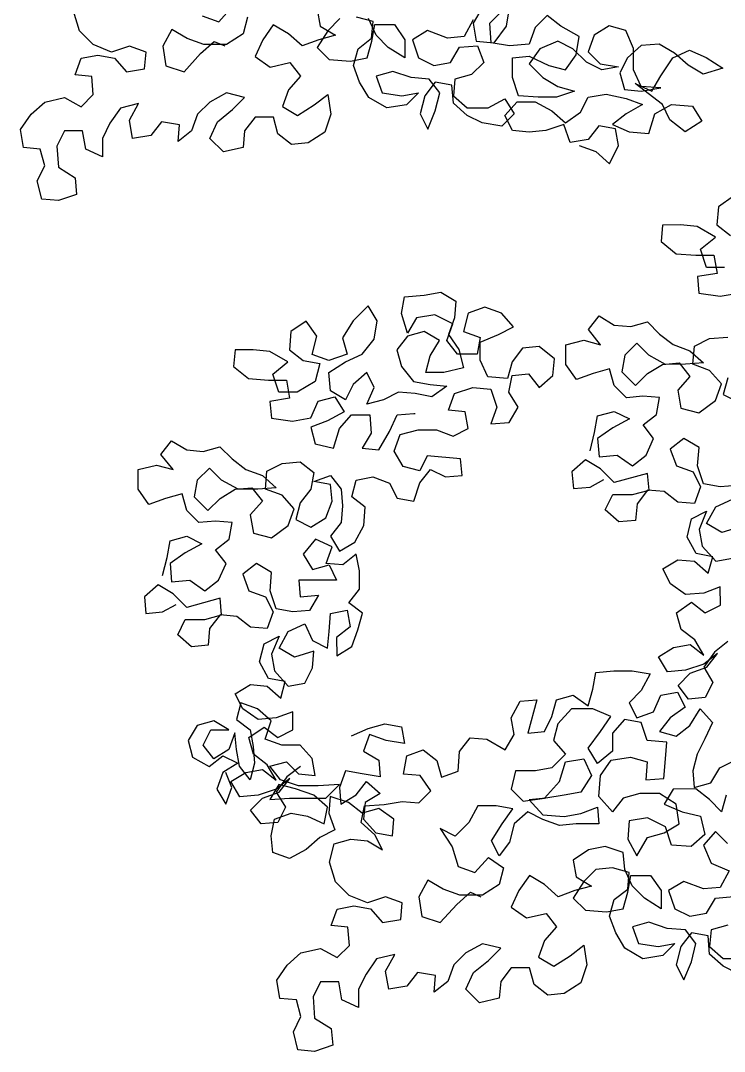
# Model space of a CAD drawing. Header units: metres. Extents: x -0.9 to 19.5, y 0 to 10.1.
# Drawn here: x 11.967 to 13.664, y 4.576 to 7.061 of the extents above; entities that cross this region are included whole.
import ezdxf

# ---------------------------------------------------------------- set-up
doc = ezdxf.new("R2010")
doc.units = ezdxf.units.M
doc.layers.add('ceco.net 89', color=7, linetype='Continuous')

msp = doc.modelspace()

# ---------------------------------------------------------------- linework, layer by layer
at = {"layer": 'ceco.net 89'}
for points in [[(13.3139, 6.7597), (13.3541, 6.7452), (13.3869, 6.716), (13.4088, 6.7598), (13.4015, 6.8), (13.3613, 6.8073), (13.3358, 6.7744), (13.292, 6.767), (13.2773, 6.8108), (13.2335, 6.7962), (13.1934, 6.7925), (13.1532, 6.7961), (13.1349, 6.8326), (13.1641, 6.8655), (13.2079, 6.8655), (13.2481, 6.8437), (13.281, 6.8145), (13.3175, 6.8401), (13.3357, 6.8766), (13.3795, 6.8839), (13.427, 6.873), (13.4671, 6.8585), (13.427, 6.8365), (13.3942, 6.8109), (13.4343, 6.7927), (13.4818, 6.7891), (13.4964, 6.8366), (13.5365, 6.8585), (13.5876, 6.8549), (13.6096, 6.8184), (13.5694, 6.7928), (13.5329, 6.822), (13.5146, 6.8585), (13.4488, 6.9096), (13.489, 6.8913), (13.5109, 6.9279), (13.5401, 6.9717), (13.5802, 6.99), (13.6204, 6.9718), (13.6606, 6.9463), (13.6131, 6.9316), (13.5766, 6.9535), (13.5437, 6.9827), (13.5072, 7.0045), (13.4634, 7.0009), (13.4305, 6.9716), (13.4123, 6.9351), (13.4233, 6.8949), (13.4635, 6.8913), (13.5109, 6.8987), (13.4634, 6.9023), (13.4452, 6.9424), (13.4451, 6.9935), (13.4268, 7.0373), (13.3866, 7.0483), (13.3501, 7.0263), (13.3356, 6.9861), (13.3648, 6.957), (13.4086, 6.9497), (13.3685, 6.9424), (13.332, 6.9606), (13.2991, 6.9934), (13.2625, 7.0116), (13.2187, 6.9933), (13.1932, 6.9568), (13.2261, 6.924), (13.2626, 6.9021), (13.3028, 6.8912), (13.259, 6.8765), (13.2152, 6.8765), (13.1677, 6.8801), (13.1531, 6.9239), (13.153, 6.9714), (13.1932, 6.9751), (13.2407, 6.9532), (13.2809, 6.9423), (13.3064, 6.9788), (13.3136, 7.0226), (13.2698, 7.0481), (13.2369, 7.0737), (13.2077, 7.0444), (13.1932, 7.0043), (13.1457, 7.0006), (13.1019, 7.0078), (13.0982, 7.0553), (13.1566, 7.1138)], [(12.6819, 7.0878), (12.6893, 7.0476), (12.7258, 7.0257), (12.6857, 7.0147), (12.6455, 7.0001), (12.6126, 7.0293), (12.5761, 7.0512), (12.5506, 7.0146), (12.5323, 6.9744), (12.5689, 6.9489), (12.6163, 6.9599), (12.6419, 6.9271), (12.6127, 6.8942), (12.5982, 6.854), (12.6347, 6.8321), (12.6748, 6.8577), (12.7077, 6.8833), (12.715, 6.8359), (12.7005, 6.792), (12.6603, 6.7665), (12.6202, 6.7628), (12.5873, 6.7883), (12.5763, 6.8284), (12.5325, 6.8284), (12.507, 6.7955), (12.5033, 6.7554), (12.4559, 6.7444), (12.423, 6.7772), (12.4412, 6.8174), (12.4777, 6.8466), (12.5069, 6.8758), (12.4631, 6.8868), (12.4229, 6.8648), (12.3937, 6.8356), (12.3792, 6.7954), (12.3463, 6.7698), (12.3499, 6.81), (12.3061, 6.8172), (12.2806, 6.7844), (12.2368, 6.777), (12.2294, 6.8208), (12.2513, 6.861), (12.2075, 6.85), (12.182, 6.8135), (12.1638, 6.777), (12.1638, 6.7331), (12.1236, 6.7514), (12.1163, 6.7952), (12.0725, 6.7951), (12.0543, 6.7586), (12.058, 6.7075), (12.0981, 6.682), (12.1018, 6.6418), (12.058, 6.6272), (12.0179, 6.6308), (12.0069, 6.6746), (12.0251, 6.7111), (12.0141, 6.7513), (11.9739, 6.7549), (11.9666, 6.7987), (11.9921, 6.8352), (12.0249, 6.8644), (12.0724, 6.8754), (12.1126, 6.8536), (12.1418, 6.8828), (12.1381, 6.9266), (12.0979, 6.9302), (12.1125, 6.9704), (12.1526, 6.9778), (12.1928, 6.9705), (12.222, 6.9377), (12.2658, 6.945), (12.2695, 6.9852), (12.2293, 6.9997), (12.1855, 6.9851), (12.1417, 7.0033), (12.1088, 7.0361), (12.0941, 7.0836)], [(12.4045, 7.0729), (12.4446, 7.0583), (12.4775, 7.0949)], [(13.0799, 7.0918), (13.058, 7.0553), (13.0654, 7.0114), (13.1092, 7.0078), (13.1384, 7.048), (13.1456, 7.0918)], [(12.514, 7.0694), (12.5031, 7.0292), (12.463, 7.0036), (12.4082, 7.0035), (12.368, 7.0181), (12.3315, 7.04), (12.3096, 6.9998), (12.317, 6.9523), (12.3608, 6.9378), (12.4009, 6.9816), (12.4337, 7.0109), (12.4593, 6.9999)], [(12.7367, 7.0659), (12.7075, 7.0367), (12.682, 6.9965), (12.7113, 6.9673), (12.7624, 6.9637), (12.8025, 6.971), (12.8135, 7.0112), (12.8207, 7.0514), (12.8682, 7.0514), (12.8938, 7.0149), (12.8938, 6.9711), (12.8536, 6.9966), (12.8244, 7.0258), (12.8061, 7.066)], [(13.058, 7.0626), (13.0362, 7.0224), (12.996, 7.0187), (12.9485, 7.0369), (12.912, 7.015), (12.9267, 6.9712), (12.9632, 6.9529), (13.0034, 6.9603), (13.0252, 6.9968), (13.069, 7.0005), (13.0837, 6.9603), (13.0545, 6.9311), (13.0143, 6.9201), (13.0107, 6.88), (13.0436, 6.8508), (13.0947, 6.8508), (13.1349, 6.8728), (13.1568, 6.8363), (13.1276, 6.807), (13.0802, 6.8143), (13.0436, 6.8325), (13.0107, 6.8617), (13.0071, 6.9055), (12.9669, 6.9128), (12.9414, 6.8799), (12.9304, 6.8361), (12.9487, 6.7996), (12.9669, 6.8434), (12.9779, 6.8872), (12.9523, 6.9201), (12.9085, 6.9237), (12.8646, 6.9382), (12.8245, 6.9272), (12.8391, 6.8871), (12.8866, 6.8798), (12.9267, 6.8872), (12.8976, 6.8579), (12.8501, 6.8506), (12.8063, 6.8761), (12.7843, 6.9126), (12.7697, 6.9528), (12.7806, 6.9929), (12.8134, 7.0185), (12.8171, 7.0587), (12.7769, 7.0696)], [(13.6865, 6.6379), (13.6501, 6.6124), (13.6464, 6.5685), (13.6793, 6.543)], [(13.6648, 6.4663), (13.621, 6.4663), (13.6063, 6.5101), (13.6428, 6.5393), (13.599, 6.5648), (13.5588, 6.5685), (13.515, 6.5684), (13.5114, 6.5283), (13.5479, 6.4991), (13.5954, 6.4955), (13.6392, 6.4955), (13.6466, 6.4517), (13.5991, 6.4444), (13.6028, 6.4042), (13.6539, 6.3969), (13.6977, 6.4043)], [(12.309, 5.7232), (12.3199, 5.767), (12.3272, 5.8072), (12.3674, 5.8182), (12.4039, 5.8), (12.3637, 5.778), (12.3273, 5.7524), (12.3309, 5.7086), (12.3748, 5.7123), (12.4113, 5.6868), (12.4441, 5.7124), (12.4623, 5.7525), (12.4368, 5.7854), (12.4696, 5.811), (12.4769, 5.8511), (12.4367, 5.8548), (12.3965, 5.8511), (12.3673, 5.8802), (12.3563, 5.9204), (12.3162, 5.9094), (12.276, 5.8948), (12.2504, 5.9313), (12.2504, 5.9787), (12.2942, 5.9897), (12.3344, 5.9788), (12.3051, 6.0153), (12.3306, 6.0482), (12.3672, 6.0263), (12.4073, 6.0227), (12.4475, 6.0337), (12.4767, 6.0045), (12.5096, 5.979), (12.5498, 5.9644), (12.5827, 5.9352), (12.5389, 5.9315), (12.4914, 5.9315), (12.4512, 5.9533), (12.422, 5.9825), (12.3928, 5.9533), (12.3855, 5.9131), (12.4184, 5.8803), (12.4476, 5.9095), (12.4841, 5.9315), (12.5242, 5.9352), (12.5498, 5.9023), (12.5207, 5.8694), (12.528, 5.8256), (12.5718, 5.8147), (12.612, 5.844), (12.6265, 5.8841), (12.5973, 5.917), (12.5571, 5.9315), (12.5607, 5.9754), (12.5972, 5.9936), (12.641, 5.9973), (12.6739, 5.9718), (12.6666, 5.9316), (12.6411, 5.8988), (12.6302, 5.8586), (12.6667, 5.8404), (12.7032, 5.8623), (12.7178, 5.9025), (12.7141, 5.9426), (12.6739, 5.9499), (12.7141, 5.9645), (12.7397, 5.9317), (12.7434, 5.8915), (12.7397, 5.8514), (12.7142, 5.8185), (12.7362, 5.782), (12.7726, 5.8039), (12.7945, 5.8441), (12.7981, 5.8879), (12.7652, 5.9135), (12.7762, 5.9536), (12.8163, 5.961), (12.8565, 5.9464), (12.8748, 5.9099), (12.9149, 5.9027), (12.9295, 5.9465), (12.955, 5.9794), (12.9916, 5.9611), (13.0317, 5.9648), (13.028, 6.005), (12.9477, 6.0122), (12.9295, 5.9757), (12.8893, 5.9866), (12.8674, 6.0231), (12.8819, 6.0633), (12.9257, 6.0743), (12.9696, 6.0743), (13.0097, 6.0597), (13.0462, 6.078), (13.0389, 6.1182), (12.9987, 6.1218), (13.0133, 6.162), (13.0571, 6.1766), (13.1009, 6.173), (13.1155, 6.1292), (13.101, 6.089), (13.1448, 6.0927), (13.1667, 6.1293), (13.1447, 6.1657), (13.152, 6.2059), (13.1921, 6.2096), (13.2177, 6.1768), (13.2506, 6.206), (13.2542, 6.2462), (13.2176, 6.2753), (13.1775, 6.2717), (13.152, 6.2388), (13.141, 6.1986), (13.0936, 6.2022), (13.0753, 6.2424), (13.0752, 6.2862), (13.119, 6.3045), (13.1555, 6.3228), (13.1263, 6.3556), (13.0861, 6.3702), (13.046, 6.3555), (13.0351, 6.3117), (13.0752, 6.2971), (13.068, 6.257), (13.0205, 6.2569), (12.9949, 6.2897), (13.0095, 6.3299), (12.9656, 6.3518), (12.9218, 6.3444), (12.9, 6.3079), (12.8853, 6.3554), (12.8926, 6.3955), (12.94, 6.3992), (12.9802, 6.4066), (13.0167, 6.3847), (13.0131, 6.3445), (12.9986, 6.3044), (13.0241, 6.2679), (13.0351, 6.2241), (12.9877, 6.2131), (12.9439, 6.213), (12.9548, 6.2532), (12.9767, 6.2897), (12.9401, 6.3116), (12.9, 6.3006), (12.8744, 6.2677), (12.8854, 6.2276), (12.9147, 6.1911), (12.9548, 6.1838), (12.995, 6.1802), (12.9585, 6.1546), (12.9184, 6.1619), (12.8782, 6.1655), (12.8417, 6.1472), (12.8015, 6.1362), (12.8198, 6.1764), (12.8015, 6.2129), (12.7686, 6.1837), (12.7504, 6.1471), (12.7139, 6.169), (12.7102, 6.2128), (12.7503, 6.2384), (12.7905, 6.2567), (12.8197, 6.2932), (12.8269, 6.3371), (12.805, 6.3735), (12.7685, 6.337), (12.743, 6.2968), (12.754, 6.2567), (12.7102, 6.242), (12.67, 6.2566), (12.6809, 6.3004), (12.6553, 6.3369), (12.6188, 6.3113), (12.6152, 6.2675), (12.6481, 6.242), (12.6883, 6.2347), (12.6774, 6.1909), (12.6336, 6.1653), (12.5898, 6.1652), (12.5751, 6.209), (12.6116, 6.2383), (12.5678, 6.2638), (12.5276, 6.2674), (12.4838, 6.2674), (12.4802, 6.2272), (12.5167, 6.198), (12.5642, 6.1944), (12.608, 6.1945), (12.6153, 6.1507), (12.5679, 6.1433), (12.5716, 6.1031), (12.6227, 6.0959), (12.6665, 6.1032), (12.6847, 6.1434), (12.7249, 6.1544), (12.7468, 6.1179), (12.7067, 6.096), (12.6665, 6.0813), (12.6775, 6.0412), (12.7213, 6.0303), (12.7359, 6.0777), (12.7651, 6.1106), (12.8089, 6.1107), (12.8126, 6.0669), (12.7907, 6.0303), (12.8309, 6.0267), (12.8564, 6.0706), (12.8746, 6.1107), (12.9148, 6.1144), (12.9184, 6.1144)], [(13.3403, 6.0242), (13.3512, 6.0681), (13.3584, 6.1082), (13.3986, 6.1192), (13.4351, 6.101), (13.395, 6.0791), (13.3585, 6.0535), (13.3622, 6.0097), (13.406, 6.0133), (13.4425, 5.9878), (13.4754, 6.0134), (13.4936, 6.0536), (13.468, 6.0864), (13.5008, 6.112), (13.5081, 6.1522), (13.4679, 6.1558), (13.4278, 6.1521), (13.3985, 6.1813), (13.3875, 6.2214), (13.3474, 6.2105), (13.3072, 6.1958), (13.2816, 6.2323), (13.2816, 6.2798), (13.3254, 6.2908), (13.3656, 6.2798), (13.3363, 6.3163), (13.3619, 6.3492), (13.3984, 6.3273), (13.4386, 6.3237), (13.4787, 6.3347), (13.5079, 6.3055), (13.5408, 6.28), (13.581, 6.2654), (13.6139, 6.2363), (13.5701, 6.2326), (13.5226, 6.2325), (13.4824, 6.2544), (13.4532, 6.2836), (13.424, 6.2543), (13.4167, 6.2142), (13.4496, 6.1813), (13.4788, 6.2106), (13.5153, 6.2325), (13.5555, 6.2362), (13.5811, 6.2034), (13.5519, 6.1705), (13.5592, 6.1267), (13.603, 6.1158), (13.6432, 6.145), (13.6577, 6.1852), (13.6285, 6.218), (13.5883, 6.2326), (13.5919, 6.2764), (13.6284, 6.2947), (13.6722, 6.2984)], [(13.6723, 6.1998), (13.6614, 6.1596), (13.698, 6.1414)], [(13.6945, 5.9406), (13.6543, 5.9369), (13.6142, 5.9442), (13.5995, 5.988), (13.6031, 6.0318), (13.5666, 6.0537), (13.5338, 6.0281), (13.5484, 5.9879), (13.5886, 5.9734), (13.6069, 5.9369), (13.5923, 5.8967), (13.5521, 5.9003), (13.5192, 5.9258), (13.4791, 5.9294), (13.4536, 5.8966), (13.4499, 5.8564), (13.4098, 5.8527), (13.3769, 5.8819), (13.3951, 5.9184), (13.4426, 5.9185), (13.4827, 5.9294), (13.479, 5.9696), (13.3987, 5.9476), (13.3658, 5.9805), (13.3293, 6.0023), (13.2965, 5.9731), (13.3002, 5.9329), (13.3403, 5.9366), (13.3732, 5.9549)], [(13.7055, 5.842), (13.6581, 5.8274), (13.6215, 5.8492), (13.6434, 5.8894), (13.6836, 5.9077)], [(13.6729, 5.5645), (13.6401, 5.5389), (13.6146, 5.5024), (13.6365, 5.4659), (13.6183, 5.4294), (13.5781, 5.4257), (13.5525, 5.4585), (13.5817, 5.4878), (13.6219, 5.5024), (13.6474, 5.5353), (13.6146, 5.5097), (13.5708, 5.495), (13.5269, 5.4914), (13.505, 5.5278), (13.5415, 5.5498), (13.5817, 5.5571), (13.6145, 5.5316), (13.5926, 5.5681), (13.5597, 5.5936), (13.5487, 5.6338), (13.5852, 5.6594), (13.6181, 5.6338), (13.6546, 5.6521), (13.6545, 5.6959), (13.6144, 5.6813), (13.5706, 5.6776), (13.5341, 5.7031), (13.5158, 5.7396), (13.5523, 5.7616), (13.5924, 5.7579), (13.6253, 5.7288), (13.6362, 5.7689), (13.5961, 5.7762), (13.5741, 5.8163), (13.585, 5.8602), (13.6215, 5.8785), (13.6033, 5.8346), (13.6106, 5.7945), (13.6435, 5.758), (13.6837, 5.7653)], [(12.6417, 5.2635), (12.6089, 5.2379), (12.5833, 5.2013), (12.6053, 5.1648), (12.5871, 5.1283), (12.5469, 5.1246), (12.5213, 5.1575), (12.5505, 5.1867), (12.5906, 5.2013), (12.6162, 5.2342), (12.5833, 5.2086), (12.5395, 5.194), (12.4957, 5.1903), (12.4738, 5.2268), (12.5103, 5.2487), (12.5504, 5.2561), (12.5833, 5.2305), (12.5614, 5.267), (12.5285, 5.2926), (12.5175, 5.3327), (12.554, 5.3583), (12.5869, 5.3328), (12.6234, 5.3511), (12.6233, 5.3949), (12.5832, 5.3802), (12.5394, 5.3766), (12.5028, 5.4021), (12.4845, 5.4386), (12.521, 5.4605), (12.5612, 5.4569), (12.5941, 5.4277), (12.605, 5.4679), (12.5648, 5.4752), (12.5429, 5.5153), (12.5538, 5.5591), (12.5903, 5.5774), (12.5721, 5.5336), (12.5794, 5.4934), (12.6123, 5.4569), (12.6525, 5.4643), (12.6707, 5.5008), (12.6743, 5.541), (12.6269, 5.5263), (12.5903, 5.5482), (12.6122, 5.5884), (12.6523, 5.6067), (12.6706, 5.5665), (12.7072, 5.5483), (12.7108, 5.5885), (12.7144, 5.6323), (12.7545, 5.6396), (12.7619, 5.5995), (12.729, 5.5739), (12.7291, 5.5301), (12.7656, 5.552), (12.7801, 5.5922), (12.7911, 5.6324), (12.7582, 5.6579), (12.7837, 5.6908), (12.7837, 5.7346), (12.7763, 5.7747), (12.7435, 5.7492), (12.7033, 5.7528), (12.7179, 5.7929), (12.6777, 5.8112), (12.6485, 5.7746), (12.6705, 5.7381), (12.7106, 5.7491), (12.7289, 5.7126), (12.6376, 5.7125), (12.6413, 5.6724), (12.6851, 5.6761), (12.6633, 5.6395), (12.6231, 5.6359), (12.5829, 5.6431), (12.5683, 5.6869), (12.5719, 5.7307), (12.5354, 5.7526), (12.5025, 5.727), (12.5172, 5.6869), (12.5573, 5.6723), (12.5756, 5.6358), (12.5611, 5.5956), (12.5209, 5.5993), (12.488, 5.6248), (12.4479, 5.6284), (12.4223, 5.5955), (12.4187, 5.5553), (12.3786, 5.5517), (12.3457, 5.5808), (12.3639, 5.6174), (12.4114, 5.6174), (12.4515, 5.6284), (12.4478, 5.6686), (12.3675, 5.6466), (12.3346, 5.6794), (12.2981, 5.7013), (12.2653, 5.672), (12.2689, 5.6319), (12.3091, 5.6356), (12.3419, 5.6539)], [(13.6979, 4.7635), (13.6614, 4.7817), (13.6285, 4.8109), (13.6248, 4.8547), (13.5847, 4.862), (13.5591, 4.8291), (13.5482, 4.7853), (13.5665, 4.7488), (13.5847, 4.7926), (13.5956, 4.8364), (13.5701, 4.8693), (13.5262, 4.8729), (13.4824, 4.8875), (13.4423, 4.8765), (13.4569, 4.8363), (13.5044, 4.8291), (13.5445, 4.8364), (13.5154, 4.8072), (13.4679, 4.7998), (13.4241, 4.8253), (13.4021, 4.8618), (13.3875, 4.902), (13.3984, 4.9422), (13.4312, 4.9677), (13.4348, 5.0079), (13.3947, 5.0188), (13.3545, 5.0151), (13.3253, 4.9859), (13.2998, 4.9457), (13.329, 4.9165), (13.3802, 4.9129), (13.4203, 4.9203), (13.4312, 4.9604), (13.4385, 5.0006), (13.486, 5.0006), (13.5116, 4.9642), (13.5116, 4.9203), (13.4714, 4.9459), (13.4422, 4.9751), (13.4239, 5.0152), (13.4202, 5.0554), (13.3764, 5.0699), (13.3362, 5.0626), (13.2997, 5.037), (13.3071, 4.9968), (13.3436, 4.975), (13.3034, 4.964), (13.2633, 4.9493), (13.2304, 4.9785), (13.1939, 5.0004), (13.1684, 4.9638), (13.1501, 4.9237), (13.1867, 4.8981), (13.2341, 4.9091), (13.2597, 4.8763), (13.2305, 4.8434), (13.216, 4.8032), (13.2525, 4.7814), (13.2926, 4.807), (13.3255, 4.8326), (13.3328, 4.7851), (13.3183, 4.7413), (13.2781, 4.7157), (13.238, 4.712), (13.2051, 4.7375), (13.1941, 4.7777), (13.1503, 4.7776), (13.1247, 4.7447), (13.1211, 4.7046), (13.0737, 4.6936), (13.0408, 4.7264), (13.059, 4.7666), (13.0955, 4.7958), (13.1247, 4.8251), (13.0808, 4.836), (13.0407, 4.814), (13.0115, 4.7848), (12.997, 4.7446), (12.9641, 4.719), (12.9677, 4.7592), (12.9239, 4.7665), (12.8984, 4.7336), (12.8546, 4.7262), (12.8472, 4.77), (12.8691, 4.8102), (12.8253, 4.7992), (12.7998, 4.7627), (12.7816, 4.7262), (12.7816, 4.6824), (12.7414, 4.7006), (12.7341, 4.7444), (12.6903, 4.7443), (12.672, 4.7078), (12.6757, 4.6567), (12.7159, 4.6312), (12.7196, 4.591), (12.6758, 4.5764), (12.6356, 4.58), (12.6247, 4.6238), (12.6429, 4.6603), (12.6319, 4.7005), (12.5917, 4.7041), (12.5844, 4.7479), (12.6099, 4.7844), (12.6427, 4.8137), (12.6902, 4.8247), (12.7304, 4.8028), (12.7596, 4.832), (12.7559, 4.8758), (12.7157, 4.8795), (12.7303, 4.9196), (12.7704, 4.927), (12.8106, 4.9197), (12.8398, 4.8869), (12.8836, 4.8942), (12.8872, 4.9344), (12.8471, 4.9489), (12.8033, 4.9343), (12.7594, 4.9525), (12.7266, 4.9853), (12.7119, 5.0328), (12.7228, 5.0766), (12.763, 5.0876), (12.8031, 5.084), (12.8397, 5.0621), (12.8214, 5.0986), (12.7885, 5.1278), (12.7958, 5.168), (12.8432, 5.1717), (12.887, 5.179), (12.9272, 5.1754), (12.9564, 5.2046), (12.9308, 5.2411), (12.8906, 5.2447), (12.8979, 5.2885), (12.938, 5.3032), (12.9709, 5.2777), (12.9819, 5.2375), (13.022, 5.2521), (13.0257, 5.2996), (13.0512, 5.3325), (13.0913, 5.3289), (13.1352, 5.3034), (13.1571, 5.3399), (13.1497, 5.3801), (13.1716, 5.4202), (13.2117, 5.4239), (13.1899, 5.3436), (13.2301, 5.3473), (13.2483, 5.3838), (13.2592, 5.424), (13.2994, 5.435), (13.3359, 5.4094), (13.3468, 5.4496), (13.3541, 5.4898), (13.3979, 5.4935), (13.4417, 5.4935), (13.4855, 5.4862), (13.4637, 5.4461), (13.4345, 5.4168), (13.4528, 5.3803), (13.4929, 5.395), (13.5111, 5.4352), (13.5513, 5.4425), (13.5696, 5.406), (13.5331, 5.3804), (13.5076, 5.3475), (13.5477, 5.3366), (13.5806, 5.3622), (13.6061, 5.4024), (13.6353, 5.3695), (13.6171, 5.3294), (13.5989, 5.2928), (13.588, 5.2527), (13.5917, 5.2125), (13.6318, 5.2235), (13.6537, 5.26), (13.6902, 5.2783)], [(12.7647, 5.3368), (12.8049, 5.3551), (12.845, 5.3661), (12.8852, 5.3589), (12.8925, 5.3187), (12.8487, 5.326), (12.8085, 5.3405), (12.794, 5.3004), (12.8305, 5.2785), (12.8342, 5.2383), (12.7904, 5.2456), (12.7502, 5.2529), (12.7356, 5.2127), (12.7393, 5.1725), (12.7758, 5.1945), (12.8013, 5.2273), (12.8342, 5.1982), (12.7977, 5.1762), (12.7941, 5.1361), (12.8234, 5.1032), (12.8635, 5.096), (12.8671, 5.1361), (12.8306, 5.1616), (12.7905, 5.1507), (12.7576, 5.1762), (12.7137, 5.1908), (12.7101, 5.1506), (12.7248, 5.1104), (12.6883, 5.0921), (12.6554, 5.0629), (12.6153, 5.041), (12.5751, 5.0555), (12.5714, 5.0957), (12.5787, 5.1359), (12.6189, 5.1505), (12.659, 5.1432), (12.6992, 5.125), (12.7065, 5.1652), (12.6736, 5.1944), (12.6298, 5.2089), (12.5896, 5.2198), (12.5677, 5.1833), (12.6152, 5.187), (12.7028, 5.1871), (12.7356, 5.22), (12.6845, 5.2163), (12.637, 5.2162), (12.5932, 5.2308), (12.5676, 5.2636), (12.6078, 5.2746), (12.637, 5.2454), (12.6772, 5.2418), (12.6698, 5.282), (12.6406, 5.3148), (12.5968, 5.3148), (12.5566, 5.3293), (12.5712, 5.3732), (12.5383, 5.4024), (12.4981, 5.4169), (12.4872, 5.3767), (12.5201, 5.3512), (12.5274, 5.3111), (12.5311, 5.2709), (12.5202, 5.2307), (12.4946, 5.2636), (12.4873, 5.3037), (12.4836, 5.3439), (12.469, 5.3037), (12.4325, 5.2818), (12.4069, 5.3146), (12.4252, 5.3511), (12.469, 5.3512), (12.4324, 5.373), (12.3923, 5.3621), (12.3704, 5.3255), (12.3814, 5.2854), (12.4216, 5.2635), (12.4544, 5.2891), (12.491, 5.2709), (12.4545, 5.2489), (12.4399, 5.2088), (12.4618, 5.1723), (12.4764, 5.2124), (12.4618, 5.2489)], [(13.6683, 5.1943), (13.6574, 5.1542), (13.6282, 5.1833), (13.5953, 5.2089), (13.5405, 5.2088), (13.5187, 5.1723), (13.5625, 5.1541), (13.6063, 5.1432), (13.6173, 5.0993), (13.5845, 5.0701), (13.537, 5.0737), (13.5224, 5.1175), (13.4785, 5.1394), (13.4347, 5.132), (13.4311, 5.0882), (13.4531, 5.0481), (13.4786, 5.0919), (13.5187, 5.1029), (13.5552, 5.1248), (13.5479, 5.1723), (13.5077, 5.1978), (13.4602, 5.1978), (13.4201, 5.1868), (13.3945, 5.1539), (13.3617, 5.1904), (13.3653, 5.2415), (13.3908, 5.278), (13.4382, 5.2854), (13.4784, 5.2745), (13.4748, 5.2307), (13.5186, 5.2343), (13.5222, 5.2818), (13.5258, 5.322), (13.4784, 5.3256), (13.4637, 5.3694), (13.4236, 5.3767), (13.3944, 5.3438), (13.3944, 5.3), (13.3579, 5.2707), (13.336, 5.3072), (13.3652, 5.3474), (13.3907, 5.3839), (13.3469, 5.4021), (13.2957, 5.4021), (13.2629, 5.3656), (13.252, 5.3254), (13.2812, 5.2925), (13.2484, 5.2597), (13.2083, 5.2523), (13.1608, 5.2523), (13.1499, 5.2085), (13.1791, 5.1793), (13.2302, 5.1866), (13.2667, 5.2268), (13.2813, 5.2743), (13.3251, 5.2816), (13.3434, 5.2415), (13.3178, 5.2013), (13.2777, 5.194), (13.2339, 5.1866), (13.1937, 5.1829), (13.2266, 5.1465), (13.2777, 5.1429), (13.3179, 5.1502), (13.358, 5.1648), (13.3617, 5.1247), (13.3069, 5.1246), (13.2668, 5.1209), (13.2266, 5.1355), (13.1901, 5.1537), (13.1573, 5.1245), (13.1463, 5.0807), (13.1208, 5.0478), (13.1025, 5.0843), (13.128, 5.1245), (13.1536, 5.161), (13.1134, 5.1683), (13.0696, 5.1682), (13.0477, 5.128), (13.0149, 5.0951), (12.9784, 5.1134), (13.0076, 5.0696), (13.0223, 5.0221), (13.0624, 5.0076), (13.0953, 5.0441), (13.1318, 5.0186), (13.1209, 4.9784), (13.0807, 4.9528), (13.026, 4.9528), (12.9858, 4.9673), (12.9493, 4.9892), (12.9274, 4.949), (12.9347, 4.9016), (12.9786, 4.887), (13.0187, 4.9308), (13.0515, 4.9601), (13.0771, 4.9492)], [(13.6721, 5.0775), (13.6429, 5.1067), (13.6137, 5.0738), (13.632, 5.03), (13.6758, 5.0118), (13.6539, 4.9716), (13.6138, 4.9679), (13.5663, 4.9861), (13.5298, 4.9642), (13.5445, 4.9204), (13.581, 4.9022), (13.6211, 4.9095), (13.643, 4.946), (13.6868, 4.9497)], [(13.6723, 4.8803), (13.6321, 4.8693), (13.6285, 4.8292), (13.6614, 4.8), (13.7125, 4.8)]]:
    msp.add_lwpolyline(points, dxfattribs=at)

doc.saveas('drawing.dxf')
